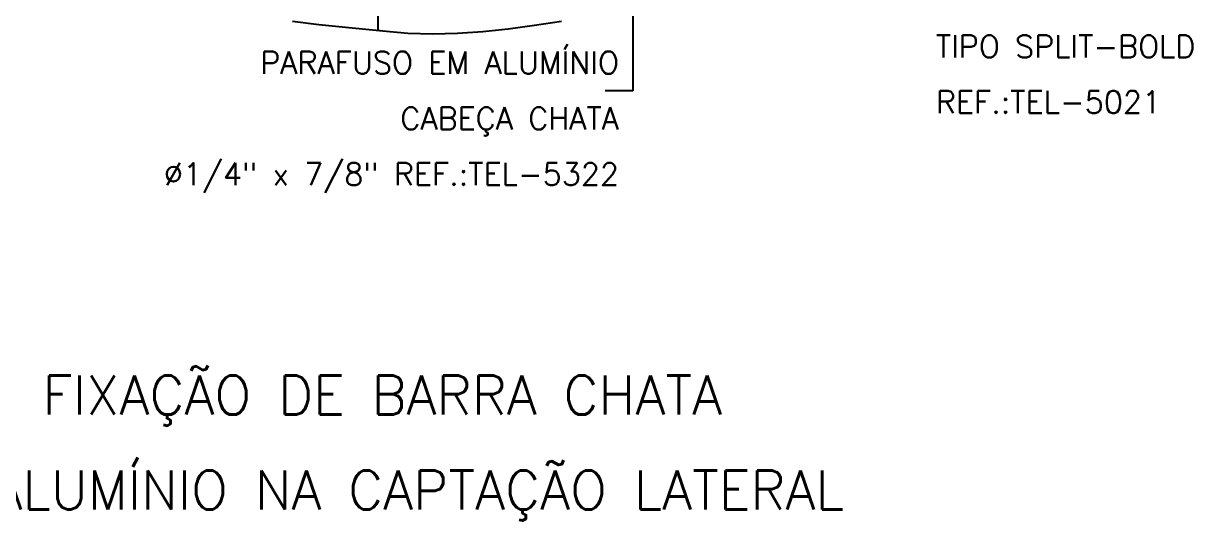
# Model space of a CAD drawing. Header units: millimetres. Extents: x -6221.7 to -6201.1, y -4390.5 to -4377.2.
# Drawn here: x -6214 to -6203.49, y -4390.46 to -4385.99 of the extents above; entities that cross this region are included whole.
import ezdxf
from ezdxf.enums import TextEntityAlignment as Align

# ---------------------------------------------------------------- set-up
doc = ezdxf.new("R2010")
doc.units = ezdxf.units.MM
doc.header["$LTSCALE"] = 10
doc.layers.add('Termotécnica', color=7, linetype='Continuous')
doc.styles.add('r140', font='romans.shx')
doc.styles.add('r80', font='romans.shx')

msp = doc.modelspace()

# ---------------------------------------------------------------- linework, layer by layer
at = {"layer": 'Termotécnica', "color": 2}
for p, q in [((-6208.521, -4384.056), (-6208.521, -4386.597)), ((-6210.812, -4384.851), (-6210.812, -4386.055)), ((-6208.521, -4386.597), (-6208.771, -4386.597))]:
    msp.add_line(p, q, dxfattribs=at)
at = {"layer": 'Termotécnica', "color": 1}
for points in [[(-6211.579, -4385.974), (-6211.342, -4386.002), (-6211.073, -4386.031), (-6210.768, -4386.061)], [(-6210.812, -4386.055), (-6210.768, -4386.061), (-6210.543, -4386.08), (-6210.319, -4386.086), (-6210.095, -4386.08), (-6209.869, -4386.065), (-6209.64, -4386.041), (-6209.404, -4386.009), (-6209.162, -4385.972)]]:
    msp.add_lwpolyline(points, dxfattribs=at)

# ---------------------------------------------------------------- texts
at = {"layer": 'Termotécnica', "color": 2, "style": 'r80'}
for s, p in [('PARAFUSO EM ALUMÍNIO', (-6208.645, -4386.445)), ('CABEÇA CHATA', (-6208.646, -4386.946)), ('%%C1/4" x 7/8" REF.:TEL-5322', (-6208.645, -4387.446))]:
    msp.add_text(s, height=0.2, dxfattribs=at).set_placement(p, align=Align.RIGHT)
for s, p in [('TIPO SPLIT-BOLD', (-6205.798, -4386.3)), ('REF.:TEL-5021', (-6205.798, -4386.799))]:
    msp.add_text(s, height=0.2, dxfattribs=at).set_placement(p)
at = {"layer": 'Termotécnica', "color": 5, "style": 'r140'}
for s, p in [(' FIXAÇÃO DE BARRA CHATA', (-6210.891, -4389.61)), ('EM ALUMÍNIO NA CAPTAÇÃO LATERAL', (-6210.891, -4390.462))]:
    msp.add_text(s, height=0.35, dxfattribs=at).set_placement(p, align=Align.BOTTOM_CENTER)

doc.saveas('drawing.dxf')
